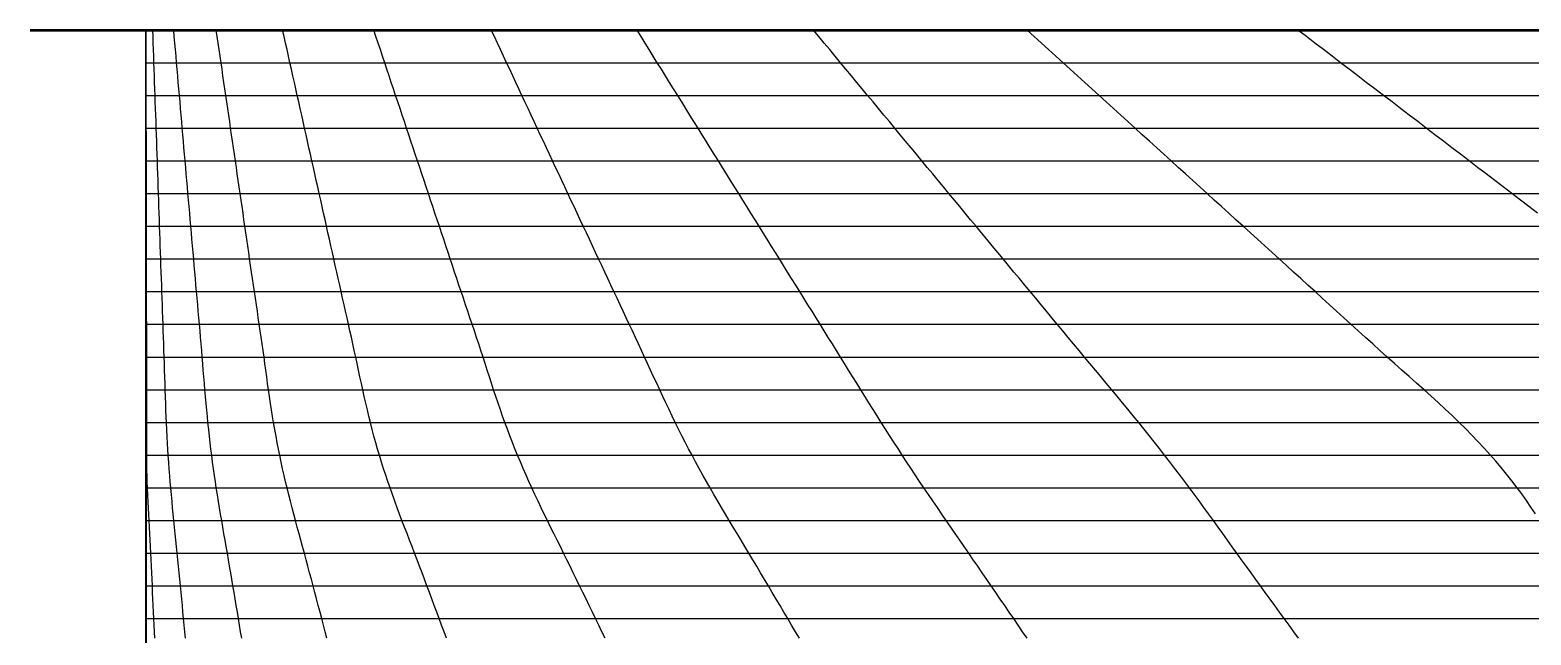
# Model space of a CAD drawing. Header units: metres. Extents: x -42 to 420, y 0 to 297.
# Drawn here: x -42.14 to -5.05, y 162.88 to 177.82 of the extents above; entities that cross this region are included whole.
import ezdxf

# ---------------------------------------------------------------- set-up
doc = ezdxf.new("R2010")
doc.units = ezdxf.units.M
for name, color, linetype in [('DWL', 5, 'Continuous'), ('GRID', 253, 'Continuous'), ('SECTIONS', 7, 'Continuous')]:
    doc.layers.add(name, color=color, linetype=linetype)

msp = doc.modelspace()

# ---------------------------------------------------------------- linework, layer by layer
at = {"layer": 'DWL', "lineweight": 50}
msp.add_line((-42.136, 177.82), (78.136, 177.82), dxfattribs=at)
at = {"layer": 'GRID'}
for p, q in [((-39.273, 177.012), (75.273, 177.012)), ((-39.273, 176.205), (75.273, 176.205)), ((-39.273, 175.397), (75.273, 175.397)), ((-39.273, 174.589), (75.273, 174.589)), ((-39.273, 173.782), (75.273, 173.782)), ((-39.273, 172.974), (75.273, 172.974)), ((-39.273, 172.166), (75.273, 172.166)), ((-39.273, 171.358), (75.273, 171.358)), ((-39.273, 170.551), (75.273, 170.551)), ((-39.273, 169.743), (75.273, 169.743)), ((-39.273, 168.935), (75.273, 168.935)), ((-39.273, 168.128), (75.273, 168.128)), ((-39.273, 167.32), (75.273, 167.32)), ((-39.273, 166.512), (75.273, 166.512)), ((-39.273, 165.705), (75.273, 165.705)), ((-39.273, 164.897), (75.273, 164.897)), ((-39.273, 164.089), (75.273, 164.089)), ((-39.273, 163.282), (75.273, 163.282))]:
    msp.add_line(p, q, dxfattribs=at)
at = {"layer": 'SECTIONS'}
for points in [[(-39.051, 162.797), (-39.059, 162.958), (-39.067, 163.119), (-39.074, 163.282), (-39.082, 163.443), (-39.09, 163.605), (-39.098, 163.767), (-39.106, 163.929), (-39.114, 164.089), (-39.122, 164.253), (-39.13, 164.416), (-39.138, 164.577), (-39.146, 164.738), (-39.154, 164.897), (-39.162, 165.059), (-39.171, 165.218), (-39.179, 165.377), (-39.187, 165.538), (-39.196, 165.705), (-39.203, 165.856), (-39.211, 166.008), (-39.218, 166.165), (-39.226, 166.332), (-39.233, 166.512), (-39.238, 166.647), (-39.244, 166.792), (-39.249, 166.951), (-39.254, 167.125), (-39.259, 167.32), (-39.262, 167.434), (-39.265, 167.565), (-39.267, 167.72), (-39.27, 167.906), (-39.273, 168.128), (-39.273, 168.212), (-39.273, 168.412), (-39.273, 168.651), (-39.273, 168.851), (-39.273, 168.935), (-39.273, 169.187), (-39.273, 169.788), (-39.273, 170.506), (-39.273, 171.106), (-39.273, 171.358), (-39.273, 171.442), (-39.273, 171.643), (-39.273, 171.882), (-39.273, 172.082), (-39.273, 172.166), (-39.273, 172.418), (-39.273, 173.019), (-39.273, 173.736), (-39.273, 174.337), (-39.273, 174.589), (-39.273, 174.673), (-39.273, 174.874), (-39.273, 175.113), (-39.273, 175.313), (-39.273, 175.397), (-39.273, 175.649), (-39.273, 176.25), (-39.273, 176.967), (-39.273, 177.568), (-39.273, 177.82)], [(-39.272, 161.873), (-39.271, 166.28), (-39.271, 168.128), (-39.271, 168.19), (-39.271, 168.347), (-39.271, 168.554), (-39.271, 168.765), (-39.271, 168.935), (-39.271, 169.111), (-39.271, 169.272), (-39.271, 169.426), (-39.271, 169.58), (-39.271, 169.743), (-39.271, 169.898), (-39.271, 170.057), (-39.271, 170.219), (-39.271, 170.384), (-39.271, 170.551), (-39.271, 170.708), (-39.271, 170.87), (-39.271, 171.034), (-39.271, 171.197), (-39.272, 171.358), (-39.272, 171.522), (-39.272, 171.684), (-39.272, 171.846), (-39.272, 172.006), (-39.272, 172.166), (-39.272, 172.329), (-39.272, 172.49), (-39.272, 172.651), (-39.272, 172.812), (-39.272, 172.974), (-39.272, 173.135), (-39.272, 173.296), (-39.272, 173.458), (-39.272, 173.62), (-39.272, 173.782), (-39.272, 173.943), (-39.272, 174.104), (-39.272, 174.266), (-39.272, 174.428), (-39.272, 174.589), (-39.272, 174.751), (-39.272, 174.913), (-39.272, 175.074), (-39.272, 175.236), (-39.272, 175.397), (-39.272, 175.559), (-39.272, 175.72), (-39.272, 175.882), (-39.272, 176.043), (-39.272, 176.205), (-39.272, 176.366), (-39.272, 176.528), (-39.272, 176.689), (-39.272, 176.851), (-39.272, 177.012), (-39.272, 177.174), (-39.272, 177.335), (-39.272, 177.497), (-39.272, 177.658), (-39.272, 177.82)], [(-39.259, 160.736), (-39.255, 165.944), (-39.25, 168.128), (-39.25, 168.19), (-39.251, 168.347), (-39.251, 168.554), (-39.251, 168.765), (-39.251, 168.935), (-39.252, 169.111), (-39.252, 169.272), (-39.252, 169.426), (-39.253, 169.58), (-39.253, 169.743), (-39.253, 169.898), (-39.253, 170.057), (-39.254, 170.219), (-39.254, 170.383), (-39.254, 170.551), (-39.255, 170.708), (-39.255, 170.87), (-39.255, 171.034), (-39.255, 171.197), (-39.256, 171.358), (-39.256, 171.522), (-39.256, 171.684), (-39.256, 171.846), (-39.257, 172.006), (-39.257, 172.166), (-39.257, 172.329), (-39.258, 172.49), (-39.258, 172.651), (-39.258, 172.812), (-39.258, 172.974), (-39.259, 173.135), (-39.259, 173.296), (-39.259, 173.458), (-39.26, 173.62), (-39.26, 173.782), (-39.26, 173.943), (-39.26, 174.104), (-39.261, 174.266), (-39.261, 174.428), (-39.261, 174.589), (-39.261, 174.751), (-39.262, 174.913), (-39.262, 175.074), (-39.262, 175.236), (-39.263, 175.397), (-39.263, 175.559), (-39.263, 175.72), (-39.263, 175.882), (-39.264, 176.043), (-39.264, 176.205), (-39.264, 176.366), (-39.264, 176.528), (-39.265, 176.689), (-39.265, 176.851), (-39.265, 177.012), (-39.266, 177.174), (-39.266, 177.335), (-39.266, 177.497), (-39.266, 177.658), (-39.267, 177.82)], [(-38.293, 162.797), (-38.309, 162.958), (-38.325, 163.119), (-38.341, 163.282), (-38.357, 163.443), (-38.372, 163.605), (-38.388, 163.767), (-38.404, 163.928), (-38.419, 164.089), (-38.435, 164.252), (-38.451, 164.414), (-38.467, 164.576), (-38.483, 164.737), (-38.499, 164.897), (-38.516, 165.059), (-38.532, 165.219), (-38.549, 165.378), (-38.565, 165.54), (-38.581, 165.705), (-38.597, 165.86), (-38.612, 166.015), (-38.627, 166.175), (-38.642, 166.339), (-38.658, 166.512), (-38.67, 166.659), (-38.682, 166.812), (-38.695, 166.972), (-38.707, 167.141), (-38.719, 167.32), (-38.728, 167.461), (-38.738, 167.611), (-38.747, 167.772), (-38.756, 167.944), (-38.765, 168.128), (-38.771, 168.266), (-38.777, 168.42), (-38.784, 168.585), (-38.79, 168.758), (-38.796, 168.935), (-38.801, 169.086), (-38.806, 169.249), (-38.811, 169.416), (-38.816, 169.583), (-38.821, 169.743), (-38.826, 169.91), (-38.832, 170.073), (-38.837, 170.234), (-38.843, 170.393), (-38.848, 170.551), (-38.854, 170.715), (-38.86, 170.876), (-38.866, 171.036), (-38.871, 171.197), (-38.877, 171.358), (-38.883, 171.519), (-38.888, 171.68), (-38.894, 171.841), (-38.9, 172.004), (-38.905, 172.166), (-38.911, 172.327), (-38.917, 172.489), (-38.922, 172.65), (-38.928, 172.812), (-38.933, 172.974), (-38.939, 173.136), (-38.944, 173.297), (-38.95, 173.459), (-38.956, 173.62), (-38.961, 173.782), (-38.967, 173.943), (-38.973, 174.105), (-38.978, 174.266), (-38.984, 174.428), (-38.989, 174.589), (-38.995, 174.751), (-39.001, 174.912), (-39.006, 175.074), (-39.012, 175.235), (-39.017, 175.397), (-39.023, 175.558), (-39.029, 175.72), (-39.034, 175.881), (-39.04, 176.043), (-39.046, 176.205), (-39.051, 176.366), (-39.057, 176.528), (-39.062, 176.689), (-39.068, 176.851), (-39.074, 177.012), (-39.079, 177.174), (-39.085, 177.335), (-39.09, 177.497), (-39.096, 177.658), (-39.102, 177.82)], [(-36.904, 162.797), (-36.932, 162.958), (-36.959, 163.12), (-36.986, 163.282), (-37.013, 163.443), (-37.04, 163.605), (-37.068, 163.767), (-37.095, 163.928), (-37.122, 164.089), (-37.149, 164.252), (-37.177, 164.414), (-37.204, 164.576), (-37.232, 164.737), (-37.259, 164.897), (-37.287, 165.059), (-37.316, 165.219), (-37.344, 165.379), (-37.372, 165.541), (-37.4, 165.705), (-37.426, 165.861), (-37.453, 166.019), (-37.479, 166.178), (-37.506, 166.342), (-37.533, 166.512), (-37.555, 166.663), (-37.578, 166.819), (-37.601, 166.98), (-37.624, 167.146), (-37.646, 167.32), (-37.665, 167.468), (-37.684, 167.623), (-37.702, 167.784), (-37.721, 167.952), (-37.74, 168.128), (-37.754, 168.276), (-37.769, 168.433), (-37.784, 168.597), (-37.799, 168.765), (-37.814, 168.935), (-37.827, 169.092), (-37.841, 169.254), (-37.854, 169.418), (-37.867, 169.582), (-37.881, 169.743), (-37.894, 169.907), (-37.908, 170.07), (-37.922, 170.231), (-37.936, 170.391), (-37.95, 170.551), (-37.964, 170.714), (-37.979, 170.875), (-37.993, 171.036), (-38.007, 171.197), (-38.022, 171.358), (-38.036, 171.519), (-38.05, 171.681), (-38.064, 171.842), (-38.078, 172.004), (-38.092, 172.166), (-38.106, 172.327), (-38.12, 172.489), (-38.134, 172.651), (-38.148, 172.812), (-38.163, 172.974), (-38.177, 173.136), (-38.191, 173.297), (-38.205, 173.459), (-38.219, 173.62), (-38.233, 173.782), (-38.247, 173.943), (-38.261, 174.105), (-38.275, 174.266), (-38.289, 174.428), (-38.303, 174.589), (-38.318, 174.751), (-38.332, 174.912), (-38.346, 175.074), (-38.36, 175.235), (-38.374, 175.397), (-38.388, 175.558), (-38.402, 175.72), (-38.416, 175.882), (-38.43, 176.043), (-38.444, 176.205), (-38.459, 176.366), (-38.473, 176.528), (-38.487, 176.689), (-38.501, 176.851), (-38.515, 177.012), (-38.529, 177.174), (-38.543, 177.335), (-38.557, 177.497), (-38.571, 177.658), (-38.585, 177.82)], [(-34.799, 162.797), (-34.842, 162.958), (-34.885, 163.12), (-34.928, 163.282), (-34.971, 163.443), (-35.013, 163.605), (-35.056, 163.767), (-35.098, 163.928), (-35.141, 164.089), (-35.184, 164.252), (-35.227, 164.414), (-35.271, 164.575), (-35.314, 164.737), (-35.357, 164.897), (-35.401, 165.059), (-35.445, 165.219), (-35.489, 165.379), (-35.533, 165.541), (-35.577, 165.705), (-35.619, 165.862), (-35.661, 166.019), (-35.702, 166.179), (-35.744, 166.343), (-35.786, 166.512), (-35.822, 166.664), (-35.859, 166.82), (-35.895, 166.981), (-35.931, 167.147), (-35.967, 167.32), (-35.998, 167.469), (-36.028, 167.625), (-36.058, 167.786), (-36.088, 167.954), (-36.118, 168.128), (-36.143, 168.277), (-36.168, 168.435), (-36.193, 168.599), (-36.217, 168.766), (-36.242, 168.935), (-36.265, 169.092), (-36.287, 169.254), (-36.309, 169.418), (-36.332, 169.582), (-36.354, 169.743), (-36.378, 169.907), (-36.401, 170.069), (-36.424, 170.231), (-36.447, 170.391), (-36.471, 170.551), (-36.495, 170.714), (-36.519, 170.875), (-36.542, 171.036), (-36.566, 171.197), (-36.59, 171.358), (-36.614, 171.519), (-36.638, 171.681), (-36.661, 171.842), (-36.685, 172.004), (-36.709, 172.166), (-36.732, 172.327), (-36.756, 172.489), (-36.779, 172.651), (-36.803, 172.812), (-36.826, 172.974), (-36.85, 173.136), (-36.873, 173.297), (-36.897, 173.459), (-36.92, 173.62), (-36.944, 173.782), (-36.967, 173.943), (-36.991, 174.105), (-37.015, 174.266), (-37.038, 174.428), (-37.062, 174.589), (-37.085, 174.751), (-37.109, 174.912), (-37.133, 175.074), (-37.156, 175.235), (-37.18, 175.397), (-37.203, 175.558), (-37.227, 175.72), (-37.251, 175.882), (-37.274, 176.043), (-37.298, 176.205), (-37.321, 176.366), (-37.345, 176.528), (-37.368, 176.689), (-37.392, 176.851), (-37.416, 177.012), (-37.439, 177.174), (-37.463, 177.335), (-37.486, 177.497), (-37.51, 177.658), (-37.534, 177.82)], [(-31.843, 162.797), (-31.904, 162.958), (-31.965, 163.12), (-32.026, 163.282), (-32.086, 163.443), (-32.146, 163.605), (-32.207, 163.767), (-32.267, 163.928), (-32.328, 164.089), (-32.389, 164.252), (-32.45, 164.414), (-32.511, 164.575), (-32.572, 164.736), (-32.633, 164.897), (-32.696, 165.059), (-32.758, 165.219), (-32.82, 165.38), (-32.882, 165.541), (-32.945, 165.705), (-33.004, 165.862), (-33.063, 166.02), (-33.123, 166.18), (-33.182, 166.344), (-33.241, 166.512), (-33.294, 166.665), (-33.346, 166.822), (-33.399, 166.983), (-33.451, 167.149), (-33.503, 167.32), (-33.548, 167.471), (-33.592, 167.627), (-33.637, 167.789), (-33.682, 167.956), (-33.726, 168.128), (-33.764, 168.279), (-33.801, 168.438), (-33.839, 168.601), (-33.876, 168.767), (-33.914, 168.935), (-33.949, 169.093), (-33.983, 169.255), (-34.018, 169.419), (-34.053, 169.582), (-34.087, 169.743), (-34.123, 169.906), (-34.159, 170.069), (-34.195, 170.23), (-34.23, 170.391), (-34.266, 170.551), (-34.303, 170.713), (-34.339, 170.875), (-34.376, 171.036), (-34.412, 171.197), (-34.449, 171.358), (-34.485, 171.52), (-34.521, 171.681), (-34.557, 171.842), (-34.594, 172.004), (-34.63, 172.166), (-34.666, 172.327), (-34.702, 172.489), (-34.738, 172.651), (-34.774, 172.812), (-34.81, 172.974), (-34.846, 173.136), (-34.882, 173.297), (-34.918, 173.459), (-34.954, 173.62), (-34.99, 173.782), (-35.027, 173.943), (-35.063, 174.105), (-35.099, 174.266), (-35.135, 174.428), (-35.171, 174.589), (-35.207, 174.751), (-35.243, 174.912), (-35.28, 175.074), (-35.316, 175.235), (-35.352, 175.397), (-35.388, 175.558), (-35.424, 175.72), (-35.46, 175.882), (-35.496, 176.043), (-35.532, 176.205), (-35.568, 176.366), (-35.605, 176.528), (-35.641, 176.689), (-35.677, 176.851), (-35.713, 177.012), (-35.749, 177.174), (-35.785, 177.335), (-35.821, 177.497), (-35.858, 177.658), (-35.894, 177.82)], [(-27.926, 162.797), (-28.005, 162.958), (-28.084, 163.12), (-28.162, 163.282), (-28.241, 163.443), (-28.319, 163.605), (-28.398, 163.767), (-28.476, 163.928), (-28.555, 164.089), (-28.634, 164.251), (-28.713, 164.413), (-28.792, 164.575), (-28.871, 164.736), (-28.951, 164.897), (-29.031, 165.059), (-29.111, 165.219), (-29.191, 165.38), (-29.272, 165.541), (-29.352, 165.705), (-29.429, 165.863), (-29.507, 166.022), (-29.584, 166.182), (-29.661, 166.345), (-29.739, 166.512), (-29.809, 166.667), (-29.879, 166.825), (-29.95, 166.986), (-30.02, 167.151), (-30.09, 167.32), (-30.153, 167.474), (-30.215, 167.632), (-30.278, 167.793), (-30.34, 167.959), (-30.403, 168.128), (-30.458, 168.282), (-30.514, 168.442), (-30.569, 168.604), (-30.625, 168.769), (-30.68, 168.935), (-30.733, 169.094), (-30.785, 169.256), (-30.838, 169.419), (-30.89, 169.582), (-30.943, 169.743), (-30.996, 169.906), (-31.05, 170.068), (-31.103, 170.229), (-31.157, 170.39), (-31.211, 170.551), (-31.265, 170.713), (-31.319, 170.874), (-31.374, 171.036), (-31.428, 171.197), (-31.483, 171.358), (-31.537, 171.52), (-31.591, 171.681), (-31.645, 171.843), (-31.699, 172.004), (-31.753, 172.166), (-31.807, 172.328), (-31.861, 172.489), (-31.915, 172.651), (-31.969, 172.812), (-32.022, 172.974), (-32.076, 173.135), (-32.13, 173.297), (-32.184, 173.459), (-32.238, 173.62), (-32.292, 173.782), (-32.346, 173.943), (-32.4, 174.105), (-32.454, 174.266), (-32.508, 174.428), (-32.562, 174.589), (-32.616, 174.751), (-32.67, 174.912), (-32.724, 175.074), (-32.778, 175.235), (-32.832, 175.397), (-32.886, 175.558), (-32.94, 175.72), (-32.994, 175.882), (-33.048, 176.043), (-33.102, 176.205), (-33.156, 176.366), (-33.21, 176.528), (-33.264, 176.689), (-33.318, 176.851), (-33.372, 177.012), (-33.426, 177.174), (-33.48, 177.335), (-33.534, 177.497), (-33.588, 177.658), (-33.642, 177.82)], [(-23.125, 162.797), (-23.221, 162.958), (-23.317, 163.12), (-23.413, 163.282), (-23.508, 163.443), (-23.604, 163.605), (-23.7, 163.766), (-23.796, 163.928), (-23.891, 164.089), (-23.988, 164.251), (-24.084, 164.413), (-24.18, 164.575), (-24.277, 164.736), (-24.373, 164.897), (-24.47, 165.059), (-24.567, 165.22), (-24.665, 165.38), (-24.762, 165.542), (-24.859, 165.705), (-24.954, 165.864), (-25.049, 166.024), (-25.144, 166.185), (-25.239, 166.347), (-25.333, 166.512), (-25.423, 166.67), (-25.512, 166.829), (-25.601, 166.99), (-25.69, 167.154), (-25.779, 167.32), (-25.862, 167.477), (-25.944, 167.636), (-26.027, 167.798), (-26.11, 167.962), (-26.193, 168.128), (-26.27, 168.285), (-26.346, 168.445), (-26.423, 168.608), (-26.5, 168.771), (-26.577, 168.935), (-26.652, 169.095), (-26.727, 169.257), (-26.801, 169.419), (-26.876, 169.582), (-26.95, 169.743), (-27.026, 169.905), (-27.101, 170.067), (-27.177, 170.229), (-27.252, 170.39), (-27.328, 170.551), (-27.404, 170.713), (-27.48, 170.874), (-27.556, 171.036), (-27.632, 171.197), (-27.708, 171.358), (-27.784, 171.52), (-27.86, 171.681), (-27.936, 171.843), (-28.011, 172.004), (-28.087, 172.166), (-28.163, 172.328), (-28.239, 172.489), (-28.314, 172.651), (-28.39, 172.812), (-28.466, 172.974), (-28.542, 173.135), (-28.617, 173.297), (-28.693, 173.459), (-28.769, 173.62), (-28.845, 173.782), (-28.92, 173.943), (-28.996, 174.105), (-29.072, 174.266), (-29.148, 174.428), (-29.224, 174.589), (-29.299, 174.751), (-29.375, 174.912), (-29.451, 175.074), (-29.527, 175.235), (-29.602, 175.397), (-29.678, 175.558), (-29.754, 175.72), (-29.83, 175.882), (-29.906, 176.043), (-29.981, 176.205), (-30.057, 176.366), (-30.133, 176.528), (-30.209, 176.689), (-30.284, 176.851), (-30.36, 177.012), (-30.436, 177.174), (-30.512, 177.335), (-30.588, 177.497), (-30.663, 177.658), (-30.739, 177.82)], [(-17.498, 162.797), (-17.609, 162.958), (-17.72, 163.12), (-17.83, 163.282), (-17.941, 163.443), (-18.052, 163.605), (-18.162, 163.766), (-18.273, 163.928), (-18.384, 164.089), (-18.495, 164.251), (-18.606, 164.413), (-18.717, 164.574), (-18.828, 164.736), (-18.939, 164.897), (-19.05, 165.059), (-19.162, 165.22), (-19.273, 165.381), (-19.384, 165.543), (-19.496, 165.705), (-19.606, 165.865), (-19.716, 166.026), (-19.827, 166.187), (-19.937, 166.349), (-20.047, 166.512), (-20.154, 166.672), (-20.262, 166.833), (-20.369, 166.994), (-20.476, 167.157), (-20.584, 167.32), (-20.688, 167.48), (-20.792, 167.64), (-20.896, 167.802), (-21, 167.964), (-21.104, 168.128), (-21.205, 168.288), (-21.306, 168.449), (-21.408, 168.61), (-21.509, 168.773), (-21.61, 168.935), (-21.71, 169.096), (-21.81, 169.258), (-21.91, 169.42), (-22.01, 169.582), (-22.11, 169.743), (-22.21, 169.905), (-22.311, 170.067), (-22.411, 170.228), (-22.511, 170.389), (-22.612, 170.551), (-22.713, 170.712), (-22.813, 170.874), (-22.914, 171.035), (-23.015, 171.197), (-23.116, 171.358), (-23.216, 171.52), (-23.317, 171.681), (-23.417, 171.843), (-23.518, 172.005), (-23.619, 172.166), (-23.719, 172.328), (-23.82, 172.489), (-23.92, 172.651), (-24.021, 172.812), (-24.121, 172.974), (-24.222, 173.135), (-24.322, 173.297), (-24.423, 173.458), (-24.523, 173.62), (-24.624, 173.782), (-24.725, 173.943), (-24.825, 174.105), (-24.926, 174.266), (-25.026, 174.428), (-25.127, 174.589), (-25.228, 174.751), (-25.328, 174.912), (-25.429, 175.074), (-25.529, 175.235), (-25.63, 175.397), (-25.73, 175.558), (-25.831, 175.72), (-25.932, 175.882), (-26.032, 176.043), (-26.133, 176.205), (-26.233, 176.366), (-26.334, 176.528), (-26.434, 176.689), (-26.535, 176.851), (-26.636, 177.012), (-26.736, 177.174), (-26.837, 177.335), (-26.937, 177.497), (-27.038, 177.658), (-27.138, 177.82)], [(-10.792, 162.797), (-10.909, 162.959), (-11.026, 163.12), (-11.143, 163.282), (-11.26, 163.443), (-11.378, 163.605), (-11.495, 163.766), (-11.613, 163.928), (-11.73, 164.089), (-11.847, 164.25), (-11.964, 164.412), (-12.081, 164.573), (-12.198, 164.735), (-12.315, 164.897), (-12.431, 165.058), (-12.547, 165.22), (-12.664, 165.382), (-12.78, 165.544), (-12.896, 165.705), (-13.014, 165.868), (-13.132, 166.03), (-13.25, 166.192), (-13.369, 166.353), (-13.487, 166.512), (-13.61, 166.676), (-13.733, 166.839), (-13.856, 167.001), (-13.978, 167.161), (-14.101, 167.32), (-14.23, 167.484), (-14.358, 167.647), (-14.486, 167.808), (-14.614, 167.969), (-14.742, 168.128), (-14.875, 168.291), (-15.008, 168.453), (-15.141, 168.615), (-15.274, 168.775), (-15.407, 168.935), (-15.542, 169.098), (-15.677, 169.259), (-15.812, 169.42), (-15.947, 169.581), (-16.082, 169.743), (-16.216, 169.904), (-16.35, 170.066), (-16.484, 170.227), (-16.618, 170.389), (-16.753, 170.551), (-16.886, 170.712), (-17.02, 170.874), (-17.154, 171.035), (-17.287, 171.197), (-17.421, 171.358), (-17.555, 171.52), (-17.689, 171.682), (-17.823, 171.843), (-17.956, 172.005), (-18.09, 172.166), (-18.224, 172.328), (-18.358, 172.489), (-18.492, 172.651), (-18.626, 172.812), (-18.76, 172.974), (-18.894, 173.135), (-19.028, 173.297), (-19.162, 173.458), (-19.296, 173.62), (-19.43, 173.782), (-19.564, 173.943), (-19.698, 174.105), (-19.832, 174.266), (-19.966, 174.428), (-20.1, 174.589), (-20.234, 174.751), (-20.367, 174.912), (-20.501, 175.074), (-20.635, 175.235), (-20.769, 175.397), (-20.903, 175.558), (-21.037, 175.72), (-21.171, 175.882), (-21.305, 176.043), (-21.439, 176.205), (-21.573, 176.366), (-21.707, 176.528), (-21.841, 176.689), (-21.975, 176.851), (-22.109, 177.012), (-22.242, 177.174), (-22.376, 177.335), (-22.51, 177.497), (-22.644, 177.658), (-22.778, 177.82)], [(-4.935, 165.872), (-5.048, 166.038), (-5.161, 166.202), (-5.274, 166.36), (-5.387, 166.512), (-5.52, 166.684), (-5.652, 166.85), (-5.785, 167.012), (-5.917, 167.168), (-6.05, 167.32), (-6.204, 167.491), (-6.358, 167.656), (-6.513, 167.817), (-6.667, 167.974), (-6.821, 168.128), (-6.995, 168.296), (-7.169, 168.459), (-7.343, 168.62), (-7.517, 168.778), (-7.691, 168.935), (-7.873, 169.099), (-8.055, 169.26), (-8.237, 169.421), (-8.419, 169.581), (-8.601, 169.743), (-8.78, 169.904), (-8.959, 170.065), (-9.138, 170.226), (-9.317, 170.388), (-9.496, 170.551), (-9.673, 170.712), (-9.85, 170.873), (-10.027, 171.035), (-10.204, 171.197), (-10.381, 171.358), (-10.558, 171.52), (-10.736, 171.682), (-10.914, 171.843), (-11.091, 172.005), (-11.269, 172.166), (-11.447, 172.328), (-11.626, 172.489), (-11.804, 172.651), (-11.982, 172.812), (-12.16, 172.974), (-12.338, 173.135), (-12.516, 173.297), (-12.694, 173.458), (-12.873, 173.62), (-13.051, 173.782), (-13.228, 173.943), (-13.406, 174.105), (-13.584, 174.266), (-13.762, 174.428), (-13.94, 174.589), (-14.118, 174.751), (-14.296, 174.912), (-14.474, 175.074), (-14.652, 175.235), (-14.83, 175.397), (-15.008, 175.558), (-15.186, 175.72), (-15.364, 175.882), (-15.542, 176.043), (-15.72, 176.205), (-15.898, 176.366), (-16.076, 176.528), (-16.254, 176.689), (-16.432, 176.851), (-16.61, 177.012), (-16.788, 177.174), (-16.966, 177.335), (-17.143, 177.497), (-17.321, 177.658), (-17.499, 177.82)], [(-4.887, 173.297), (-5.099, 173.458), (-5.311, 173.62), (-5.522, 173.782), (-5.734, 173.943), (-5.945, 174.105), (-6.156, 174.266), (-6.367, 174.428), (-6.579, 174.589), (-6.79, 174.751), (-7.002, 174.912), (-7.213, 175.074), (-7.424, 175.235), (-7.636, 175.397), (-7.847, 175.558), (-8.059, 175.72), (-8.27, 175.882), (-8.482, 176.043), (-8.693, 176.205), (-8.905, 176.366), (-9.117, 176.528), (-9.328, 176.689), (-9.54, 176.851), (-9.751, 177.012), (-9.963, 177.174), (-10.174, 177.335), (-10.385, 177.497), (-10.597, 177.658), (-10.808, 177.82)]]:
    msp.add_lwpolyline(points, dxfattribs=at)

doc.saveas('drawing.dxf')
